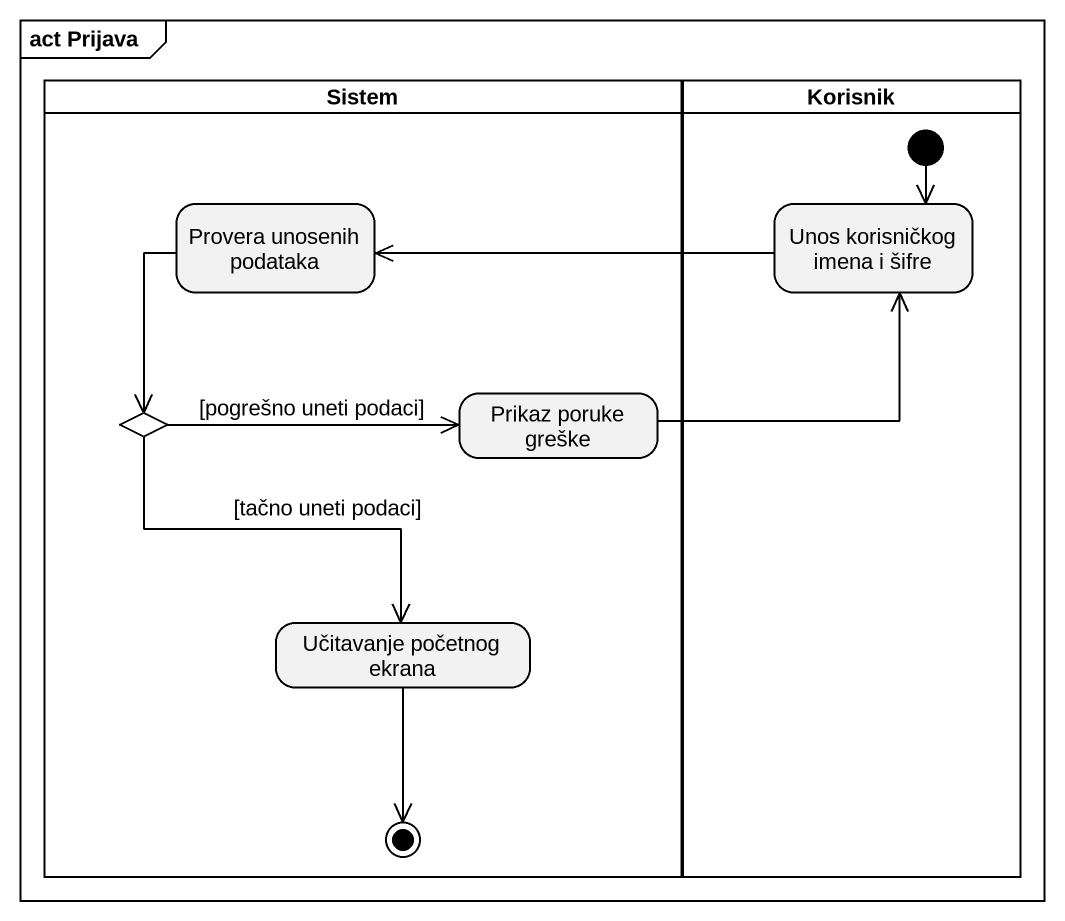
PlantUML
@startuml
mainframe act Prijava
hide empty description
state Sistem <<partition>> {
  state "Provera unosenih podataka" as Provera_unosenih_podataka
  state "Prikaz poruke greške" as Prikaz_poruke_greške
  state choice1 <<choice>>
  state "Učitavanje početnog ekrana" as Učitavanje_početnog_ekrana
  Učitavanje_početnog_ekrana --> [*]
}
state Korisnik <<partition>> {
  state "Unos korisničkog imena i šifre" as Unos_korisničkog_imena_i
  [*] --> Unos_korisničkog_imena_i
}
Provera_unosenih_podataka --> choice1
Unos_korisničkog_imena_i -left-> Provera_unosenih_podataka
Prikaz_poruke_greške -right-> Unos_korisničkog_imena_i
choice1 -right-> Prikaz_poruke_greške : [pogrešno uneti podaci]
choice1 --> Učitavanje_početnog_ekrana : [tačno uneti podaci]
@enduml
